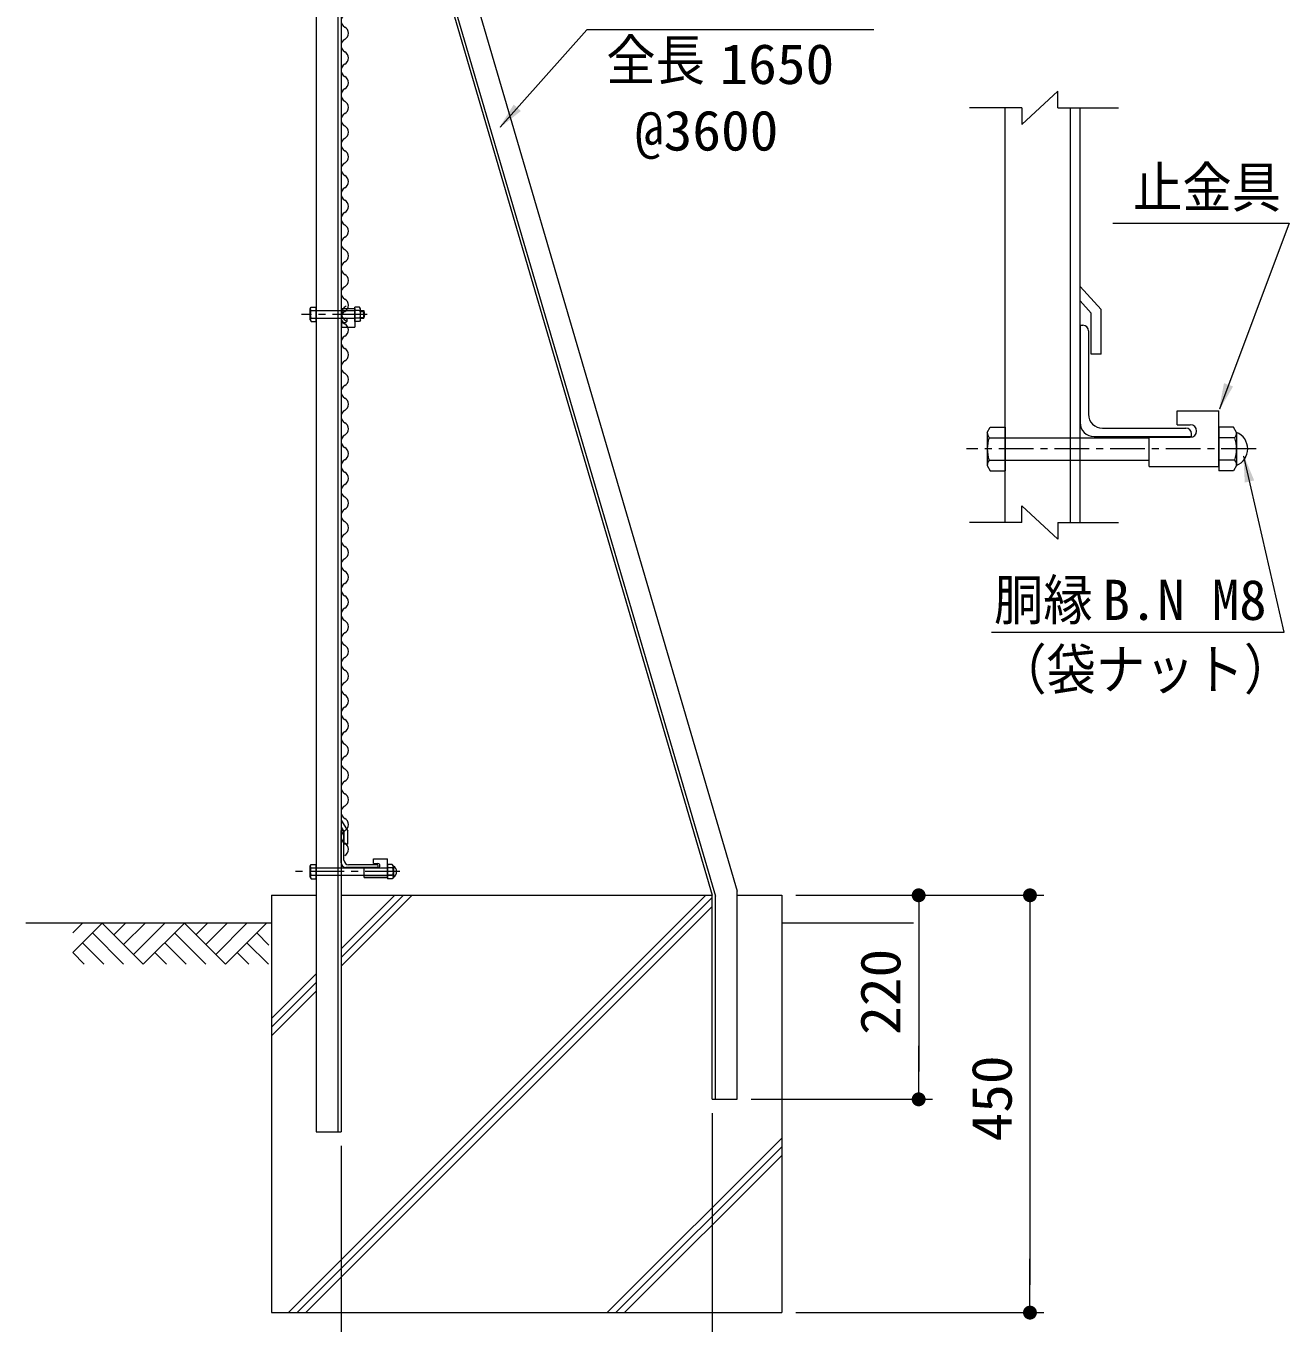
# Model space of a CAD drawing. Units: millimetres, scale not verified. Extents: x -4455 to 4455, y -3150 to 3150.
# Drawn here: x 434 to 1796, y -882 to 517 of the extents above; entities that cross this region are included whole.
import ezdxf
from ezdxf.enums import TextEntityAlignment as Align

# ---------------------------------------------------------------- set-up
doc = ezdxf.new("R2010")
doc.units = ezdxf.units.MM
doc.header["$LTSCALE"] = 30
doc.linetypes.add('DASHED', pattern=[7.5, 6, -1.5])
doc.linetypes.add('USER1', pattern=[2, 1.25, -0.25, 0.25, -0.25])
for name, color, linetype, lineweight in [('0-0_6文字', 3, 'Continuous', 9), ('0-1_4基礎', 4, 'Continuous', 18), ('0-2_1部材', 3, 'Continuous', 18), ('0-3_SUNPOU', 1, 'Continuous', 18), ('0-4_GL', 7, 'Continuous', 9), ('0-6_8部品', 7, 'Continuous', 18), ('0-7_7詳細', 7, 'Continuous', 18), ('0-8_0', 7, 'Continuous', 9), ('0-9_2網', 4, 'Continuous', 18), ('0-A_AMI', 3, 'Continuous', 18), ('0-C_5寸法', 1, 'Continuous', 18)]:
    doc.layers.add(name, color=color, linetype=linetype, lineweight=lineweight)
doc.styles.add('ＭＳ ゴシック', font='')
doc.styles.get('ＭＳ ゴシック').set_extended_font_data('MS Gothic')

# ---------------------------------------------------------------- blocks, each defined once
blk = doc.blocks.new('GL-マーク')
at = {"layer": '0-8_0', "color": 1, "lineweight": 18}
for p, q in [((-418.12, -21.21), (-396.91, 0)), ((-418.12, -63.64), (-354.48, 0)), ((-354.48, 0), (-265.86, -88.62)), ((-304.52, 0), (-329.5, -24.98)), ((-262.09, 0), (-308.29, -46.2)), ((-219.67, 0), (-287.08, -67.41)), ((-177.24, 0), (-265.86, -88.62)), ((-177.24, 0), (-88.62, -88.62)), ((-127.28, 0), (-152.26, -24.98)), ((-84.85, 0), (-131.05, -46.19)), ((-42.43, 0), (-109.83, -67.41)), ((0, 0), (-88.62, -88.62)), ((-375.7, -21.21), (-308.29, -88.62)), ((-198.45, -21.21), (-131.05, -88.62)), ((4.99, -47.42), (-21.21, -21.21)), ((-396.91, -42.43), (-350.71, -88.62)), ((-219.67, -42.43), (-173.47, -88.62)), ((3.77, -88.62), (-42.43, -42.43)), ((-418.12, -63.64), (-393.14, -88.62)), ((-240.88, -63.64), (-215.9, -88.62)), ((-38.66, -88.62), (-63.64, -63.64))]:
    blk.add_line(p, q, dxfattribs=at)
blk = doc.blocks.new('NAMIX13')
at = {"layer": '0-A_AMI'}
for centre, start, end in [((-106.7, -200), 298.07249, 61.92751), ((106.7, -600), 118.07249, 241.92751), ((-106.7, -1000), 298.07249, 61.92751), ((106.7, -1400), 118.07249, 241.92751), ((-106.7, -1800), 298.07249, 61.92751), ((106.7, -2200), 118.07249, 241.92751), ((-106.7, -2600), 298.07249, 61.92751), ((106.7, -3000), 118.07249, 241.92751), ((-106.7, -3400), 298.07249, 61.92751), ((106.7, -3800), 118.07249, 241.92751), ((-106.7, -4200), 298.07249, 61.92751), ((106.7, -4600), 118.07249, 241.92751), ((-106.7, -5000), 298.07249, 61.92751), ((106.7, -5400), 118.07249, 241.92751), ((-106.7, -5800), 298.07249, 61.92751), ((106.7, -6200), 118.07249, 241.92751), ((-106.7, -6600), 298.07249, 61.92751), ((106.7, -7000), 118.07249, 241.92751), ((-106.7, -7400), 298.07249, 61.92751), ((106.7, -7800), 118.07249, 241.92751), ((-106.7, -8200), 298.07249, 61.92751), ((106.7, -8600), 118.07249, 241.92751)]:
    blk.add_arc(centre, 226.7, start, end, dxfattribs=at)
blk = doc.blocks.new('M1')
at = {"layer": '0-3_SUNPOU'}
blk.add_line((-7.5, 0), (-57.86, 0), dxfattribs=at)
for points in [[(0, 0), (-7.5, 0), (-7.44, 0.94)], [(0, 0), (-7.44, -0.94), (-7.5, 0)], [(0, 0), (-7.44, 0.94), (-7.26, 1.87)], [(0, 0), (-7.26, -1.87), (-7.44, -0.94)], [(0, 0), (-7.26, 1.87), (-6.97, 2.76)], [(0, 0), (-6.97, -2.76), (-7.26, -1.87)], [(0, 0), (-6.97, 2.76), (-6.57, 3.61)], [(0, 0), (-6.57, -3.61), (-6.97, -2.76)], [(0, 0), (-6.57, 3.61), (-6.07, 4.41)], [(0, 0), (-6.07, -4.41), (-6.57, -3.61)], [(0, 0), (-6.07, 4.41), (-5.47, 5.13)], [(0, 0), (-5.47, -5.13), (-6.07, -4.41)], [(0, 0), (-5.47, 5.13), (-4.78, 5.78)], [(0, 0), (-4.78, -5.78), (-5.47, -5.13)], [(0, 0), (-4.78, 5.78), (-4.02, 6.33)], [(0, 0), (-4.02, -6.33), (-4.78, -5.78)], [(0, 0), (-4.02, 6.33), (-3.19, 6.79)], [(0, 0), (-3.19, -6.79), (-4.02, -6.33)], [(0, 0), (-3.19, 6.79), (-2.32, 7.13)], [(0, 0), (-2.32, -7.13), (-3.19, -6.79)], [(0, 0), (-2.32, 7.13), (-1.41, 7.37)], [(0, 0), (-1.41, -7.37), (-2.32, -7.13)], [(0, 0), (-1.41, 7.37), (-0.47, 7.49)], [(0, 0), (-0.47, -7.49), (-1.41, -7.37)], [(0, 0), (-0.47, 7.49), (0.47, 7.49)], [(0, 0), (0.47, -7.49), (-0.47, -7.49)], [(0, 0), (0.47, 7.49), (1.41, 7.37)], [(0, 0), (1.41, 7.37), (2.32, 7.13)], [(0, 0), (2.32, 7.13), (3.19, 6.79)], [(0, 0), (3.19, 6.79), (4.02, 6.33)], [(0, 0), (4.02, 6.33), (4.78, 5.78)], [(0, 0), (4.78, 5.78), (5.47, 5.13)], [(0, 0), (5.47, 5.13), (6.07, 4.41)], [(0, 0), (6.07, 4.41), (6.57, 3.61)], [(0, 0), (6.57, 3.61), (6.97, 2.76)], [(0, 0), (6.97, 2.76), (7.26, 1.87)], [(0, 0), (7.26, 1.87), (7.44, 0.94)], [(0, 0), (7.44, 0.94), (7.5, 0)], [(0, 0), (1.41, -7.37), (0.47, -7.49)], [(0, 0), (2.32, -7.13), (1.41, -7.37)], [(0, 0), (3.19, -6.79), (2.32, -7.13)], [(0, 0), (4.02, -6.33), (3.19, -6.79)], [(0, 0), (4.78, -5.78), (4.02, -6.33)], [(0, 0), (5.47, -5.13), (4.78, -5.78)], [(0, 0), (6.07, -4.41), (5.47, -5.13)], [(0, 0), (6.57, -3.61), (6.07, -4.41)], [(0, 0), (6.97, -2.76), (6.57, -3.61)], [(0, 0), (7.26, -1.87), (6.97, -2.76)], [(0, 0), (7.44, -0.94), (7.26, -1.87)], [(0, 0), (7.5, 0), (7.44, -0.94)]]:
    blk.add_solid(points, dxfattribs=at)

msp = doc.modelspace()

# ---------------------------------------------------------------- linework, layer by layer
at = {"layer": '0-0_6文字', "color": 7}
msp.add_lwpolyline([(1347.96, 512.62), (1038.46, 512.62), (944.81, 407.61)], dxfattribs=at)
msp.add_solid([(943.48, 406.12), (959.56, 431.97), (967.33, 425.04)], dxfattribs=at)
at = {"layer": '0-1_4基礎', "color": 7, "lineweight": 9}
for p, q in [((698.58, -420.71), (698.58, -870.71)), ((698.58, -420.71), (746.58, -420.71)), ((773.58, -420.71), (1173.58, -420.71)), ((1200.58, -420.71), (1248.58, -420.71)), ((1248.58, -420.71), (1248.58, -870.71)), ((698.58, -870.71), (1248.58, -870.71))]:
    msp.add_line(p, q, dxfattribs=at)
at = {"layer": '0-1_4基礎'}
for p, q in [((716.75, -870.71), (1166.75, -420.71)), ((726.12, -870.71), (1173.58, -423.25)), ((735.5, -870.71), (1173.58, -432.63)), ((773.58, -497.15), (850.02, -420.71)), ((773.58, -487.78), (840.64, -420.71)), ((773.58, -478.4), (831.27, -420.71)), ((698.58, -553.4), (746.58, -505.4)), ((698.58, -562.78), (746.58, -514.78)), ((698.58, -572.15), (746.58, -524.15)), ((1060.29, -870.71), (1248.58, -682.42)), ((1069.66, -870.71), (1248.58, -691.79)), ((1079.04, -870.71), (1248.58, -701.17))]:
    msp.add_line(p, q, dxfattribs=at)
at = {"layer": '0-2_1部材', "color": 7, "lineweight": 9}
for p, q in [((746.58, 1394.29), (746.58, -675.71)), ((770.08, 1394.29), (770.08, -675.71)), ((773.58, 1394.29), (773.58, -675.71)), ((783.58, 909.29), (1173.58, -420.71)), ((810.58, 913.85), (1200.58, -416.15)), ((787.08, 908.36), (1177.08, -421.64)), ((773.58, -339.63), (780.88, -351.59)), ((773.58, -345.71), (773.58, -385.71)), ((773.58, -347.31), (776.88, -352.72)), ((773.58, -350.71), (774.58, -350.71)), ((773.58, -385.71), (773.58, -350.71)), ((776.58, -382.71), (776.58, -352.71)), ((776.88, -365.72), (776.88, -352.72)), ((780.88, -365.72), (780.88, -351.59)), ((780.88, -365.72), (776.88, -365.72)), ((813.58, -390.71), (778.58, -390.71)), ((811.58, -387.71), (781.58, -387.71)), ((798.39, -390.98), (813.14, -390.98)), ((813.58, -390.71), (813.58, -389.71)), ((1200.58, -640.71), (1200.58, -416.15)), ((1173.58, -640.71), (1173.58, -420.71)), ((1177.08, -640.71), (1177.08, -421.64)), ((1173.58, -640.71), (1200.58, -640.71)), ((746.58, -675.71), (773.58, -675.71))]:
    msp.add_line(p, q, dxfattribs=at)
for centre, radius, start, end in [((783.02, 206.76), 9.05, 118.07249, 241.92751), ((774.58, -352.71), 2, 0, 90), ((778.58, -385.71), 5, 180, 270), ((781.58, -382.71), 5, 180, 270), ((811.58, -389.71), 2, 0, 90)]:
    msp.add_arc(centre, radius, start, end, dxfattribs=at)
at = {"layer": '0-4_GL'}
for p, q in [((698.58, -450.71), (433.67, -450.71)), ((1390.72, -450.71), (1248.58, -450.71))]:
    msp.add_line(p, q, dxfattribs=at)
at = {"layer": '0-6_8部品', "color": 3}
for p, q in [((740.18, 211.64), (741.29, 213.56)), ((740.18, 199.8), (740.18, 211.64)), ((741.29, 213.56), (746.58, 213.56)), ((746.58, 197.88), (746.58, 213.56)), ((773.92, 212.04), (773.92, 201.54)), ((773.92, 212.04), (788.12, 212.04)), ((788.12, 197.88), (788.12, 213.56)), ((788.12, 212.04), (788.12, 192.04)), ((794.52, 199.8), (794.52, 211.64)), ((740.86, 209.72), (746.58, 209.72)), ((740.86, 201.72), (746.58, 201.72)), ((773.92, 201.54), (777.87, 201.54)), ((773.92, 197.04), (777.87, 197.04)), ((773.92, 197.04), (773.92, 192.04)), ((793.83, 209.72), (788.12, 209.72)), ((793.83, 201.72), (788.12, 201.72)), ((793.41, 197.88), (788.12, 197.88)), ((794.52, 199.8), (793.41, 197.88)), ((794.52, 209.72), (798.07, 209.72)), ((794.52, 208.92), (798.48, 208.92)), ((794.52, 202.52), (798.48, 202.52)), ((794.52, 201.72), (798.07, 201.72)), ((798.07, 201.72), (798.07, 209.72)), ((773.92, 192.04), (788.12, 192.04))]:
    msp.add_line(p, q, dxfattribs=at)
at = {"layer": '0-6_8部品', "color": 1, "linetype": 'USER1'}
for p, q in [((801.54, 205.72), (730.71, 205.72)), ((836.81, -395.16), (724.19, -395.16))]:
    msp.add_line(p, q, dxfattribs=at)
at = {"layer": '0-6_8部品', "color": 3, "linetype": 'DASHED'}
for p, q in [((746.58, 209.72), (788.12, 209.72)), ((746.58, 201.72), (788.12, 201.72)), ((746.58, -391.16), (773.58, -391.16)), ((746.58, -399.16), (773.58, -399.16)), ((798.39, -399.48), (823.39, -399.48))]:
    msp.add_line(p, q, dxfattribs=at)
at = {"layer": '0-6_8部品', "lineweight": 9}
for p, q in [((740.18, -389.24), (741.29, -387.32)), ((740.18, -401.08), (740.18, -389.24)), ((740.86, -391.16), (746.58, -391.16)), ((741.29, -387.32), (746.58, -387.32)), ((746.58, -403), (746.58, -387.32)), ((768.68, -391.16), (823.39, -391.16)), ((798.39, -401.48), (798.39, -390.98)), ((808.39, -386.48), (808.39, -381.48)), ((808.39, -381.48), (823.39, -381.48)), ((808.39, -386.48), (813.14, -386.48)), ((823.39, -401.48), (823.39, -381.48)), ((823.39, -387.32), (823.39, -403)), ((828.68, -387.32), (823.39, -387.32)), ((829.1, -391.16), (823.39, -391.16)), ((829.79, -389.24), (828.68, -387.32)), ((740.86, -399.16), (746.58, -399.16)), ((773.58, -399.16), (828.29, -399.16)), ((798.39, -401.48), (823.39, -401.48)), ((829.1, -399.16), (823.39, -399.16)), ((828.68, -403), (823.39, -403))]:
    msp.add_line(p, q, dxfattribs=at)
at = {"layer": '0-6_8部品', "color": 3}
for points in [[(794.52, 211.64), (793.41, 213.56), (788.12, 213.56)], [(740.18, 199.8), (741.29, 197.88), (746.58, 197.88)]]:
    msp.add_lwpolyline(points, dxfattribs=at)
at = {"layer": '0-6_8部品', "lineweight": 9}
for points in [[(829.79, -389.24), (829.79, -401.08), (828.68, -403)], [(740.18, -401.08), (741.29, -403), (746.58, -403)]]:
    msp.add_lwpolyline(points, dxfattribs=at)
at = {"layer": '0-6_8部品', "color": 3}
for centre, radius, start, end in [((743.21, 211.64), 3.03, 180, 219.3382), ((791.49, 211.64), 3.03, 320.6618, 0), ((752.18, 205.72), 12, 160.52878, 199.47122), ((743.21, 199.8), 3.03, 140.6618, 180), ((777.87, 199.29), 2.25, 270, 90), ((782.52, 205.72), 12, 340.52878, 19.47122), ((791.49, 199.8), 3.03, 0, 39.3382), ((791.14, 205.72), 8, 330, 30)]:
    msp.add_arc(centre, radius, start, end, dxfattribs=at)
at = {"layer": '0-6_8部品', "lineweight": 9}
for centre, radius, start, end in [((743.21, -389.24), 3.03, 180, 219.3382), ((752.18, -395.16), 12, 160.52878, 199.47122), ((813.14, -388.73), 2.25, 270, 90), ((826.76, -389.24), 3.03, 320.6618, 0), ((817.79, -395.16), 12, 340.52878, 19.47122), ((826.63, -395.16), 6.71, 298.05542, 61.94458), ((743.21, -401.08), 3.03, 140.6618, 180), ((826.76, -401.08), 3.03, 0, 39.3382)]:
    msp.add_arc(centre, radius, start, end, dxfattribs=at)
at = {"layer": '0-7_7詳細', "color": 4}
for p, q in [((1507.52, 428.41), (1450.96, 428.41)), ((1507.52, 428.41), (1507.52, 410.41)), ((1546.29, 428.41), (1611.57, 428.41)), ((1546.29, -36.73), (1507.52, -0.73)), ((1507.52, -18.73), (1507.52, -0.73)), ((1507.52, -18.73), (1450.96, -18.73)), ((1546.29, -18.73), (1611.57, -18.73)), ((1546.29, -18.73), (1546.29, -36.73))]:
    msp.add_line(p, q, dxfattribs=at)
at = {"layer": '0-7_7詳細', "lineweight": 9}
for p, q in [((1489.34, -18.73), (1489.34, 428.41)), ((1559.84, -18.73), (1559.84, 428.41)), ((1570.34, -18.73), (1570.34, 428.41)), ((1570.34, 235.85), (1592.84, 210.88)), ((1570.34, 220.17), (1582.34, 206.85)), ((1592.84, 162.93), (1592.84, 210.88)), ((1582.34, 162.93), (1582.34, 206.85)), ((1570.34, 193.97), (1570.34, 88.97)), ((1570.34, 193.97), (1573.34, 193.97)), ((1579.34, 187.97), (1579.34, 97.97)), ((1592.84, 162.93), (1582.34, 162.93)), ((1674.77, 86.66), (1674.77, 101.66)), ((1674.77, 101.66), (1719.77, 101.66)), ((1719.77, 41.66), (1719.77, 101.66)), ((1470.14, 78.38), (1473.46, 84.14)), ((1473.46, 84.14), (1489.34, 84.14)), ((1489.34, 84.14), (1489.34, 37.1)), ((1674.77, 86.66), (1689.02, 86.66)), ((1719.77, 84.14), (1719.77, 37.1)), ((1735.64, 84.14), (1719.77, 84.14)), ((1738.97, 78.38), (1735.64, 84.14)), ((1470.14, 78.38), (1470.14, 42.86)), ((1472.2, 72.62), (1489.34, 72.62)), ((1570.34, 72.62), (1644.77, 72.62)), ((1585.34, 73.97), (1690.34, 73.97)), ((1594.34, 82.97), (1684.34, 82.97)), ((1644.77, 73.16), (1689.02, 73.16)), ((1644.77, 41.66), (1644.77, 73.16)), ((1690.34, 73.97), (1690.34, 76.97)), ((1736.91, 72.62), (1719.77, 72.62)), ((1738.97, 78.38), (1738.97, 42.86)), ((1470.14, 42.86), (1473.46, 37.1)), ((1472.2, 48.62), (1489.34, 48.62)), ((1570.34, 48.62), (1644.77, 48.62)), ((1736.91, 48.62), (1719.77, 48.62)), ((1738.97, 42.86), (1735.64, 37.1)), ((1473.46, 37.1), (1489.34, 37.1)), ((1644.77, 41.66), (1719.77, 41.66)), ((1735.64, 37.1), (1719.77, 37.1))]:
    msp.add_line(p, q, dxfattribs=at)
at = {"layer": '0-7_7詳細', "color": 3, "linetype": 'DASHED'}
for p, q in [((1489.34, 72.62), (1570.34, 72.62)), ((1489.34, 48.62), (1570.34, 48.62))]:
    msp.add_line(p, q, dxfattribs=at)
at = {"layer": '0-7_7詳細', "color": 1, "linetype": 'USER1'}
msp.add_line((1760.02, 60.62), (1447.77, 60.62), dxfattribs=at)
at = {"layer": '0-7_7詳細', "color": 4}
msp.add_lwpolyline([(1546.29, 428.41), (1546.29, 446.41), (1507.52, 410.41)], dxfattribs=at)
at = {"layer": '0-7_7詳細', "color": 5}
for points in [[(1605.45, 304.22), (1795.54, 304.22), (1720.47, 103.53)], [(1474.6, -136.9), (1790.21, -136.9), (1746.64, 52.79)]]:
    msp.add_lwpolyline(points, dxfattribs=at)
at = {"layer": '0-7_7詳細', "lineweight": 9}
for centre, radius, start, end in [((1573.34, 187.97), 6, 0, 90), ((1594.34, 97.97), 15, 180, 270), ((1585.34, 88.97), 15, 180, 270), ((1689.02, 79.91), 6.75, 270, 90), ((1479.23, 78.38), 9.09, 180, 219.3382), ((1506.14, 60.62), 36, 160.52878, 199.47122), ((1684.34, 76.97), 6, 0, 90), ((1729.88, 78.38), 9.09, 320.6618, 0), ((1702.97, 60.62), 36, 340.52878, 19.47122), ((1731.83, 60.62), 19.14, 291.90813, 68.09187), ((1479.23, 42.86), 9.09, 140.6618, 180), ((1729.88, 42.86), 9.09, 0, 39.3382)]:
    msp.add_arc(centre, radius, start, end, dxfattribs=at)
at = {"layer": '0-7_7詳細', "color": 5}
for points in [[(1719.77, 101.66), (1725.4, 131.58), (1735.16, 127.93)], [(1746.19, 54.74), (1757.98, 26.67), (1747.83, 24.34)]]:
    msp.add_solid(points, dxfattribs=at)
at = {"layer": '0-9_2網', "color": 3}
for centre, start, end in [((773.86, -157.79), 298.07249, 61.92751), ((780.97, -171.12), 118.07249, 241.92751), ((773.86, -184.46), 298.07249, 61.92751)]:
    msp.add_arc(centre, 7.56, start, end, dxfattribs=at)
at = {"layer": '0-A_AMI'}
for centre, start, end in [((780.97, -197.79), 118.07249, 241.92751), ((773.86, -211.12), 298.07249, 61.92751), ((780.97, -224.46), 118.07249, 241.92751), ((773.86, -237.79), 298.07249, 61.92751), ((780.97, -251.12), 118.07249, 241.92751), ((773.86, -264.46), 298.07249, 61.92751), ((780.97, -277.79), 118.07249, 241.92751), ((773.86, -291.12), 298.07249, 61.92751), ((780.97, -304.46), 118.07249, 241.92751), ((773.86, -317.79), 298.07249, 61.92751), ((780.97, -331.12), 118.07249, 241.92751), ((773.86, -344.46), 298.07249, 61.92751), ((780.97, -357.79), 118.07249, 241.92751), ((773.86, -371.12), 298.07249, 61.92751)]:
    msp.add_arc(centre, 7.56, start, end, dxfattribs=at)
at = {"layer": '0-C_5寸法'}
for p, q in [((1263.58, -420.71), (1531.2, -420.71)), ((1263.58, -420.71), (1411.2, -420.71)), ((1396.2, -450.71), (1396.2, -610.71)), ((1516.2, -450.71), (1516.2, -840.71)), ((1215.58, -640.71), (1411.2, -640.71)), ((1173.58, -655.71), (1173.58, -1054.19)), ((773.58, -690.71), (773.58, -1054.19)), ((1263.58, -870.71), (1531.2, -870.71))]:
    msp.add_line(p, q, dxfattribs=at)

# ---------------------------------------------------------------- block references
at = {"layer": '0-4_GL', "xscale": 0.5, "yscale": 0.5}
msp.add_blockref('GL-マーク', (693.15, -450.71), dxfattribs=at)
at = {"layer": '0-9_2網', "xscale": 0.03333333, "yscale": 0.03333333}
for p in [(777.42, 728.88), (777.42, 435.54), (777.42, 142.21)]:
    msp.add_blockref('NAMIX13', p, dxfattribs=at)
at = {"layer": '0-C_5寸法'}
for p, rotation in [((1396.2, -420.71), 90), ((1516.2, -420.71), 90), ((1396.2, -640.71), 270), ((1516.2, -870.71), 270)]:
    msp.add_blockref('M1', p, dxfattribs=dict(at, rotation=rotation))

# ---------------------------------------------------------------- texts
at = {"layer": '0-0_6文字', "style": 'ＭＳ ゴシック'}
for s, width, p in [('全長', 0.9, (1059.37, 445.39)), ('1650', 1.05, (1181.4, 441.1)), ('@3600', 1.05, (1090.21, 369.35))]:
    msp.add_text(s, height=43.33, dxfattribs=dict(at, width=width)).set_placement(p, align=Align.BOTTOM_LEFT)
at = {"layer": '0-7_7詳細', "color": 3, "style": 'ＭＳ ゴシック', "width": 0.9}
for s, p in [('止金具', (1627.35, 308.05)), ('胴縁', (1477.43, -136.79)), ('（袋ナット）', (1480.9, -211.67))]:
    msp.add_text(s, height=43.33, dxfattribs=at).set_placement(p, align=Align.BOTTOM_LEFT)
at = {"layer": '0-7_7詳細', "color": 3, "style": 'ＭＳ ゴシック'}
msp.add_text('B.N M8', height=43.33, dxfattribs=at).set_placement((1594.47, -136.79), align=Align.BOTTOM_LEFT)
at = {"layer": '0-C_5寸法', "color": 3, "style": 'ＭＳ ゴシック', "width": 1.05}
for s, p in [('220', (1389.52, -571.21)), ('450', (1509.52, -686.21))]:
    msp.add_text(s, height=43.33, rotation=90, dxfattribs=at).set_placement(p, align=Align.BOTTOM_LEFT)

doc.saveas('drawing.dxf')
